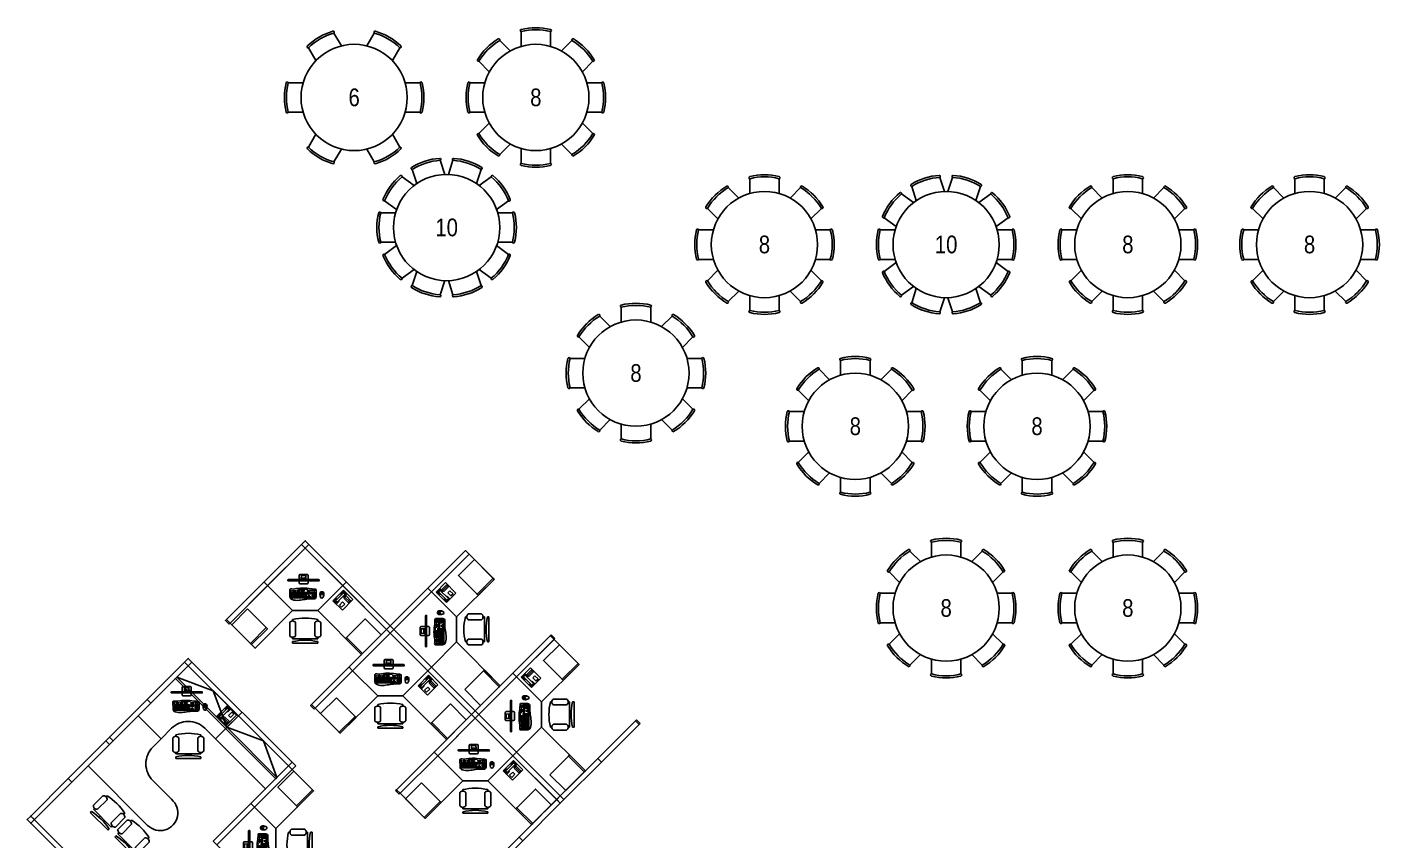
# Model space of a CAD drawing. Header units: inches. Extents: x -17 to 3016, y -11 to 1580.
# Drawn here: x 371 to 1287, y 1029 to 1580 of the extents above; entities that cross this region are included whole.
import ezdxf

# ---------------------------------------------------------------- set-up
doc = ezdxf.new("R2010")
doc.units = ezdxf.units.IN
doc.header["$MEASUREMENT"] = 0
for name, color, linetype, lineweight in [('A-FURN-3-WKSF', 200, 'Continuous', 25), ('A-FURN-P-PANELS', 1, 'Continuous', 25), ('A-FURN-P-PEDS', 5, 'Continuous', 25), ('A-FURN-P-SEAT', 4, 'Continuous', 25), ('A-FURN-P-STOR', 7, 'Continuous', 25), ('A-FURN-P-WKSF', 200, 'Continuous', 25), ('COMPUTER-P3', 30, 'Continuous', 25), ('Furniture', 200, 'Continuous', 25), ('TELEPHONE-ST12', 3, 'Continuous', 25)]:
    doc.layers.add(name, color=color, linetype=linetype, lineweight=lineweight)
doc.styles.add('ATTR', font='romans.shx', dxfattribs={"width": 0.8, "height": 2.52})
doc.styles.get("Standard").update_dxf_attribs({"font": 'ARIALN.TTF'})

# ---------------------------------------------------------------- blocks, each defined once
blk = doc.blocks.new('CHAIR 1')
at = {"linetype": 'Continuous'}
for p, q in [((-8.5, 0), (-8.5, -1)), ((-8.5, 0), (8.5, 0)), ((8.5, 0), (8.5, -1)), ((-10.5, -5), (-10.5, -14)), ((-8.5, -3), (-8.5, -4)), ((-8.5, -3), (8.5, -3)), ((-6.5, -14), (-6.5, -5)), ((-2, -3), (-2, -1.9355)), ((2, -1.9576), (2, -3)), ((6.5, -5), (6.5, -14)), ((8.5, -3), (8.5, -4)), ((10.5, -14), (10.5, -5)), ((-8.5, -15), (-8.5, -16)), ((8.5, -15), (8.5, -16))]:
    blk.add_line(p, q, dxfattribs=at)
for centre, radius, start, end in [((-8.5, -6.5), 2.5, 36.8699, 143.1301), ((0, 34.625), 36.625, 256.5803, 283.4197), ((8.5, -6.5), 2.5, 36.8699, 143.1301), ((-8.5, -12.5), 2.5, 216.8699, 323.1301), ((0, 19.625), 36.625, 256.5803, 283.4197), ((8.5, -12.5), 2.5, 216.8699, 323.1301)]:
    blk.add_arc(centre, radius, start, end, dxfattribs=at)
at = {"style": 'ATTR', "width": 0.8, "flags": 9}
blk.add_attdef('ESTCODE', (0, 0), '', height=0.0042, dxfattribs=at)
blk = doc.blocks.new('MONITOR')
at = {"color": 0}
for p, q in [((-269, -94), (-264, -89)), ((-264, -89), (264, -89)), ((-77, -17), (-77, -89)), ((-77, -109), (-77, -143)), ((-40, -70), (-36, -14)), ((-29, -14), (-29, -17)), ((-29, -14), (-29, -17)), ((-25, -60), (-25, -82)), ((-25, -60), (-24, -60)), ((-24, -60), (-24, -89)), ((-24, -63), (24, -63)), ((24, -60), (24, -89)), ((24, -60), (25, -60)), ((25, -60), (25, -82)), ((29, -14), (29, -17)), ((29, -14), (29, -17)), ((40, -70), (36, -14)), ((77, -17), (77, -89)), ((77, -109), (77, -143)), ((269, -94), (264, -89))]:
    blk.add_line(p, q, dxfattribs=at)
for points in [[(-60, 0), (60, 0)], [(-269, -109), (269, -109), (269, -94), (-269, -94), (-269, -109)], [(-60, -160), (60, -160)], [(-36, -14), (36, -14)], [(-29, -17), (29, -17)], [(-29, -17), (29, -17)]]:
    blk.add_lwpolyline(points, dxfattribs=at)
for points in [[(-40, -70, 0.263666), (-37, -80), (-34, -82), (-25, -82)], [(40, -70, -0.263666), (37, -80), (34, -82), (25, -82)]]:
    blk.add_lwpolyline(points, format="xyb", dxfattribs=at)
for centre, radius in [((-61, -4), 1.73), ((-46, -4), 1.73), ((-36, -102), 1.14), ((-32, -4), 1.73), ((-18, -4), 1.73), ((-3, -4), 1.73), ((11, -4), 1.73), ((25, -4), 1.73), ((36, -102), 1.14), ((39, -4), 1.73)]:
    blk.add_circle(centre, radius, dxfattribs=at)
for centre, start, end in [((-60, -17), 90, 180), ((60, -17), 0, 90), ((-60, -143), 180, 270), ((60, -143), 270, 0)]:
    blk.add_arc(centre, 17.2, start, end, dxfattribs=at)
blk = doc.blocks.new('KEYBOARD')
at = {"color": 0}
for points in [[(233, -76), (233, -26, 0.165941), (205, -17, -0.04592), (141, -12, 0.046884), (0, 0, 0.043941), (-135, -14, -0.081459), (-182, -12, 0.073722), (-206, -13, 0.278236), (-218, -23), (-217, -154, 0.414214), (-202, -168), (218, -167, 0.414214), (233, -152)], [(218, -167), (-202, -168, -0.198912), (-213, -164, 0.237087), (-181, -196, 0.110077), (-61, -209, 0.017919), (47, -193, -0.053396), (161, -185, 0.017301), (204, -185, 0.36209), (228, -163, -0.184401), (218, -167)]]:
    blk.add_lwpolyline(points, format="xyb", close=True, dxfattribs=at)
at = {"color": 0, "lineweight": 0}
for points in [[(-201, -38), (-189, -38)], [(-201, -38), (-201, -51)], [(-201, -51), (-189, -51)], [(-200, -70), (-188, -70)], [(-200, -70), (-200, -83)], [(-200, -83), (-188, -83)], [(-200, -87), (-188, -86)], [(-200, -87), (-200, -100)], [(-200, -100), (-188, -99)], [(-200, -104), (-188, -104)], [(-200, -104), (-200, -117)], [(-200, -117), (-188, -117)], [(-200, -122), (-173, -122)], [(-200, -122), (-200, -135)], [(-200, -135), (-173, -135)], [(-200, -139), (-173, -139)], [(-200, -139), (-200, -152)], [(-200, -152), (-173, -152)], [(-189, -38), (-189, -51)], [(-188, -70), (-188, -83)], [(-188, -86), (-188, -99)], [(-188, -104), (-188, -117)], [(-185, -70), (-185, -83)], [(-185, -70), (-173, -70)], [(-185, -83), (-173, -83)], [(-185, -86), (-185, -99)], [(-185, -86), (-173, -86)], [(-185, -99), (-173, -99)], [(-185, -104), (-173, -104)], [(-185, -104), (-185, -117)], [(-185, -117), (-173, -117)], [(-173, -70), (-173, -83)], [(-173, -86), (-173, -99)], [(-173, -104), (-173, -117)], [(-173, -122), (-173, -135)], [(-173, -139), (-173, -152)], [(-171, -38), (-171, -51)], [(-171, -38), (-159, -38)], [(-171, -51), (-159, -51)], [(-170, -70), (-170, -83)], [(-170, -70), (-158, -70)], [(-170, -83), (-158, -83)], [(-170, -86), (-170, -99)], [(-170, -86), (-158, -86)], [(-170, -99), (-158, -99)], [(-170, -104), (-158, -104)], [(-170, -104), (-170, -117)], [(-170, -117), (-158, -117)], [(-170, -122), (-170, -135)], [(-170, -122), (-158, -122)], [(-170, -135), (-158, -135)], [(-170, -139), (-158, -139)], [(-170, -139), (-170, -152)], [(-170, -152), (-158, -152)], [(-159, -38), (-159, -51)], [(-158, -70), (-158, -83)], [(-158, -86), (-158, -99)], [(-158, -104), (-158, -117)], [(-158, -122), (-158, -135)], [(-158, -139), (-158, -152)], [(-156, -38), (-156, -51)], [(-156, -38), (-144, -38)], [(-156, -51), (-144, -51)], [(-156, -70), (-144, -70)], [(-156, -70), (-156, -83)], [(-156, -83), (-144, -83)], [(-156, -86), (-144, -86)], [(-156, -86), (-156, -99)], [(-156, -99), (-144, -99)], [(-156, -104), (-144, -104)], [(-156, -104), (-156, -117)], [(-156, -117), (-144, -117)], [(-156, -122), (-144, -122)], [(-156, -122), (-156, -135)], [(-156, -135), (-144, -135)], [(-156, -139), (-156, -152)], [(-156, -139), (-129, -139)], [(-156, -152), (-129, -152)], [(-144, -38), (-144, -51)], [(-144, -70), (-144, -83)], [(-144, -86), (-144, -99)], [(-144, -104), (-144, -117)], [(-144, -122), (-144, -135)], [(-142, -38), (-130, -38)], [(-142, -38), (-142, -51)], [(-142, -51), (-130, -51)], [(-141, -70), (-141, -83)], [(-141, -70), (-129, -70)], [(-141, -83), (-129, -83)], [(-141, -86), (-141, -99)], [(-141, -86), (-129, -86)], [(-141, -99), (-129, -99)], [(-141, -104), (-129, -104)], [(-141, -104), (-141, -117)], [(-141, -117), (-129, -117)], [(-141, -122), (-129, -122)], [(-141, -122), (-141, -135)], [(-141, -135), (-129, -135)], [(-130, -38), (-130, -51)], [(-129, -70), (-129, -83)], [(-129, -86), (-129, -99)], [(-129, -104), (-129, -117)], [(-129, -122), (-129, -135)], [(-129, -139), (-129, -152)], [(-127, -38), (-127, -51)], [(-127, -38), (-115, -38)], [(-127, -51), (-115, -51)], [(-126, -70), (-126, -83)], [(-126, -70), (-114, -70)], [(-126, -83), (-114, -83)], [(-126, -86), (-126, -99)], [(-126, -86), (-114, -86)], [(-126, -99), (-114, -99)], [(-126, -104), (-114, -104)], [(-126, -104), (-126, -117)], [(-126, -117), (-114, -117)], [(-126, -122), (-126, -135)], [(-126, -122), (-114, -122)], [(-126, -135), (-114, -135)], [(-126, -139), (-11, -138)], [(-126, -139), (-126, -152)], [(-126, -152), (-11, -151)], [(-115, -38), (-115, -51)], [(-114, -70), (-114, -83)], [(-114, -86), (-114, -99)], [(-114, -104), (-114, -117)], [(-114, -122), (-114, -135)], [(-112, -70), (-100, -70)], [(-112, -70), (-112, -83)], [(-112, -83), (-100, -83)], [(-112, -86), (-100, -86)], [(-112, -86), (-112, -99)], [(-112, -99), (-100, -99)], [(-112, -104), (-100, -104)], [(-112, -104), (-112, -117)], [(-112, -117), (-100, -117)], [(-112, -122), (-100, -122)], [(-112, -122), (-112, -135)], [(-112, -135), (-100, -135)], [(-101, -38), (-101, -51)], [(-101, -38), (-89, -38)], [(-101, -51), (-89, -51)], [(-100, -70), (-100, -83)], [(-100, -86), (-100, -99)], [(-100, -104), (-100, -117)], [(-100, -122), (-100, -135)], [(-97, -70), (-97, -83)], [(-97, -70), (-85, -70)], [(-97, -83), (-85, -83)], [(-97, -86), (-97, -99)], [(-97, -86), (-85, -86)], [(-97, -99), (-85, -99)], [(-97, -104), (-85, -103)], [(-97, -104), (-97, -117)], [(-97, -117), (-85, -116)], [(-97, -122), (-85, -121)], [(-97, -122), (-96, -135)], [(-96, -135), (-84, -134)], [(-89, -38), (-89, -51)], [(-86, -38), (-86, -51)], [(-86, -38), (-74, -38)], [(-86, -51), (-74, -51)], [(-85, -70), (-85, -83)], [(-85, -86), (-85, -99)], [(-85, -103), (-85, -116)], [(-85, -121), (-84, -134)], [(-82, -70), (-70, -69)], [(-82, -70), (-82, -83)], [(-82, -83), (-70, -82)], [(-82, -86), (-82, -99)], [(-82, -86), (-70, -86)], [(-82, -99), (-70, -99)], [(-82, -103), (-70, -103)], [(-82, -103), (-81, -116)], [(-81, -116), (-69, -116)], [(-81, -121), (-81, -134)], [(-81, -121), (-69, -121)], [(-81, -134), (-69, -134)], [(-74, -38), (-74, -51)], [(-72, -38), (-60, -38)], [(-72, -38), (-72, -51)], [(-72, -51), (-60, -51)], [(-70, -69), (-70, -82)], [(-70, -86), (-70, -99)], [(-70, -103), (-69, -116)], [(-69, -121), (-69, -134)], [(-68, -69), (-56, -69)], [(-68, -69), (-67, -82)], [(-67, -82), (-55, -82)], [(-67, -86), (-55, -86)], [(-67, -86), (-67, -99)], [(-67, -99), (-55, -99)], [(-67, -103), (-55, -103)], [(-67, -103), (-67, -116)], [(-67, -116), (-55, -116)], [(-67, -121), (-55, -121)], [(-67, -121), (-67, -134)], [(-67, -134), (-55, -134)], [(-60, -38), (-60, -51)], [(-57, -38), (-57, -51)], [(-57, -38), (-45, -38)], [(-57, -51), (-45, -51)], [(-56, -69), (-55, -82)], [(-55, -86), (-55, -99)], [(-55, -103), (-55, -116)], [(-55, -121), (-55, -134)], [(-52, -69), (-52, -82)], [(-52, -69), (-40, -69)], [(-52, -82), (-40, -82)], [(-52, -86), (-52, -99)], [(-52, -86), (-40, -86)], [(-52, -99), (-40, -99)], [(-52, -103), (-40, -103)], [(-52, -103), (-52, -116)], [(-52, -116), (-40, -116)], [(-52, -121), (-40, -121)], [(-52, -121), (-52, -134)], [(-52, -134), (-40, -134)], [(-45, -38), (-45, -51)], [(-40, -69), (-40, -82)], [(-40, -86), (-40, -99)], [(-40, -103), (-40, -116)], [(-40, -121), (-40, -134)], [(-37, -69), (-37, -82)], [(-37, -69), (-25, -69)], [(-37, -82), (-25, -82)], [(-37, -86), (-37, -99)], [(-37, -86), (-25, -86)], [(-37, -99), (-25, -99)], [(-37, -103), (-25, -103)], [(-37, -103), (-37, -116)], [(-37, -116), (-25, -116)], [(-37, -121), (-37, -134)], [(-37, -121), (-25, -121)], [(-37, -134), (-25, -134)], [(-28, -19), (1, -18)], [(-28, -38), (-16, -37)], [(-28, -38), (-28, -51)], [(-28, -51), (-16, -50)], [(-26, -16), (1, -16)], [(-25, -69), (-25, -82)], [(-25, -86), (-25, -99)], [(-25, -103), (-25, -116)], [(-25, -121), (-25, -134)], [(-23, -69), (-11, -69)], [(-23, -69), (-23, -82)], [(-23, -82), (-11, -82)], [(-23, -86), (-11, -86)], [(-23, -86), (-23, -99)], [(-23, -99), (-11, -99)], [(-23, -103), (-11, -103)], [(-23, -103), (-23, -116)], [(-23, -116), (-11, -116)], [(-23, -121), (-11, -121)], [(-23, -121), (-23, -134)], [(-23, -134), (-11, -134)], [(-16, -37), (-16, -50)], [(-13, -37), (-13, -50)], [(-13, -37), (-1, -37)], [(-13, -50), (-1, -50)], [(-11, -69), (-11, -82)], [(-11, -86), (-11, -99)], [(-11, -103), (-11, -116)], [(-11, -121), (-11, -134)], [(-11, -138), (-11, -151)], [(-8, -69), (-8, -82)], [(-8, -69), (4, -69)], [(-8, -82), (4, -82)], [(-8, -86), (-8, -99)], [(-8, -86), (4, -86)], [(-8, -99), (4, -99)], [(-8, -103), (4, -103)], [(-8, -103), (-8, -116)], [(-8, -116), (4, -116)], [(-8, -121), (4, -121)], [(-8, -121), (-8, -134)], [(-8, -134), (4, -134)], [(-7, -138), (20, -138)], [(-7, -138), (-7, -151)], [(-7, -151), (20, -151)], [(-1, -37), (-1, -50)], [(1, -7), (1, -16)], [(1, -18), (1, -25)], [(2, -37), (14, -37)], [(2, -37), (2, -50)], [(2, -50), (14, -50)], [(4, -7), (5, -16)], [(4, -69), (4, -82)], [(4, -86), (4, -99)], [(4, -103), (4, -116)], [(4, -121), (4, -134)], [(5, -16), (30, -16)], [(5, -18), (5, -25)], [(5, -18), (30, -18)], [(7, -69), (7, -82)], [(7, -69), (19, -69)], [(7, -82), (19, -82)], [(7, -86), (7, -99)], [(7, -86), (19, -86)], [(7, -99), (19, -99)], [(7, -103), (19, -103)], [(7, -103), (8, -116)], [(8, -116), (20, -116)], [(8, -121), (8, -134)], [(8, -121), (20, -121)], [(8, -134), (20, -134)], [(14, -37), (14, -50)], [(17, -37), (17, -50)], [(17, -37), (29, -37)], [(17, -50), (29, -50)], [(19, -69), (19, -82)], [(19, -86), (19, -99)], [(19, -103), (20, -116)], [(20, -121), (20, -134)], [(20, -138), (20, -151)], [(23, -69), (35, -69)], [(23, -69), (23, -82)], [(23, -82), (35, -82)], [(23, -86), (35, -86)], [(23, -86), (23, -99)], [(23, -99), (35, -99)], [(23, -103), (35, -103)], [(23, -103), (23, -116)], [(23, -116), (35, -116)], [(23, -121), (65, -121)], [(23, -121), (23, -134)], [(23, -134), (65, -134)], [(23, -138), (35, -138)], [(23, -138), (23, -151)], [(23, -151), (35, -151)], [(29, -37), (29, -50)], [(35, -69), (35, -82)], [(35, -86), (35, -99)], [(35, -103), (35, -116)], [(35, -138), (35, -151)], [(38, -69), (38, -82)], [(38, -69), (65, -69)], [(38, -82), (65, -82)], [(38, -86), (38, -99)], [(38, -86), (50, -86)], [(38, -99), (50, -99)], [(38, -103), (65, -103)], [(38, -103), (38, -116)], [(38, -116), (65, -116)], [(38, -138), (65, -138)], [(38, -138), (38, -151)], [(38, -151), (65, -151)], [(50, -86), (50, -99)], [(53, -86), (53, -99)], [(53, -86), (65, -86)], [(53, -99), (65, -99)], [(65, -69), (65, -82)], [(65, -86), (65, -99)], [(65, -103), (65, -116)], [(65, -121), (65, -134)], [(65, -138), (65, -151)], [(82, -37), (82, -50)], [(82, -37), (94, -37)], [(82, -50), (94, -50)], [(83, -69), (83, -82)], [(83, -69), (95, -69)], [(83, -82), (95, -82)], [(83, -85), (83, -98)], [(83, -85), (95, -85)], [(83, -98), (95, -98)], [(89, -138), (101, -138)], [(89, -138), (89, -151)], [(89, -151), (101, -151)], [(94, -37), (94, -50)], [(95, -69), (95, -82)], [(95, -85), (95, -98)], [(97, -37), (97, -50)], [(97, -37), (109, -37)], [(97, -50), (109, -50)], [(98, -69), (98, -82)], [(98, -69), (110, -69)], [(98, -82), (110, -82)], [(98, -85), (98, -98)], [(98, -85), (110, -85)], [(98, -98), (110, -98)], [(101, -138), (101, -151)], [(104, -121), (104, -134)], [(104, -121), (116, -121)], [(104, -134), (116, -134)], [(104, -138), (116, -138)], [(104, -138), (104, -151)], [(104, -151), (116, -151)], [(109, -37), (109, -50)], [(110, -69), (110, -82)], [(110, -85), (110, -98)], [(111, -37), (123, -37)], [(111, -37), (111, -50)], [(111, -50), (123, -50)], [(112, -69), (124, -69)], [(112, -69), (112, -82)], [(112, -82), (124, -82)], [(112, -85), (124, -85)], [(112, -85), (112, -98)], [(112, -98), (124, -98)], [(116, -121), (116, -134)], [(116, -138), (116, -151)], [(119, -138), (131, -138)], [(119, -138), (119, -151)], [(119, -151), (131, -151)], [(123, -37), (123, -50)], [(124, -69), (124, -82)], [(124, -85), (124, -98)], [(126, -37), (126, -50)], [(126, -37), (138, -37)], [(126, -50), (138, -50)], [(127, -69), (127, -82)], [(127, -69), (139, -69)], [(127, -82), (139, -82)], [(127, -85), (128, -98)], [(127, -85), (139, -85)], [(128, -98), (140, -98)], [(131, -138), (131, -151)], [(138, -37), (138, -50)], [(139, -69), (139, -82)], [(139, -85), (140, -98)], [(156, -35), (156, -48)], [(156, -35), (168, -35)], [(156, -48), (168, -48)], [(157, -69), (157, -82)], [(157, -69), (169, -69)], [(157, -82), (169, -82)], [(157, -85), (157, -98)], [(157, -85), (169, -85)], [(157, -98), (169, -98)], [(157, -103), (169, -103)], [(157, -103), (157, -116)], [(157, -116), (169, -116)], [(157, -121), (157, -134)], [(157, -121), (169, -121)], [(157, -134), (169, -134)], [(157, -138), (169, -138)], [(157, -138), (157, -151)], [(157, -151), (169, -151)], [(168, -35), (168, -48)], [(169, -69), (169, -82)], [(169, -85), (169, -98)], [(169, -103), (169, -116)], [(169, -121), (169, -134)], [(169, -138), (169, -151)], [(172, -69), (184, -69)], [(172, -69), (172, -82)], [(172, -82), (184, -82)], [(172, -85), (184, -85)], [(172, -85), (172, -98)], [(172, -98), (184, -98)], [(172, -103), (184, -102)], [(172, -103), (172, -116)], [(172, -116), (184, -115)], [(172, -121), (184, -120)], [(172, -121), (172, -134)], [(172, -134), (184, -133)], [(172, -138), (184, -138)], [(172, -138), (172, -151)], [(172, -151), (184, -151)], [(176, -34), (176, -47)], [(176, -34), (188, -34)], [(176, -47), (188, -47)], [(184, -69), (184, -82)], [(184, -85), (184, -98)], [(184, -102), (184, -115)], [(184, -120), (184, -133)], [(184, -138), (184, -151)], [(187, -69), (199, -68)], [(187, -69), (187, -82)], [(187, -82), (199, -81)], [(187, -85), (187, -98)], [(187, -85), (199, -85)], [(187, -98), (199, -98)], [(187, -102), (199, -102)], [(187, -102), (187, -115)], [(187, -115), (199, -115)], [(187, -120), (199, -120)], [(187, -120), (187, -133)], [(187, -133), (199, -133)], [(187, -138), (199, -138)], [(187, -138), (187, -151)], [(187, -151), (199, -151)], [(188, -34), (188, -47)], [(197, -34), (197, -47)], [(197, -34), (209, -34)], [(197, -47), (209, -47)], [(199, -68), (199, -81)], [(199, -85), (199, -98)], [(199, -102), (199, -115)], [(199, -120), (199, -133)], [(199, -138), (199, -151)], [(202, -68), (202, -81)], [(202, -68), (214, -68)], [(202, -81), (214, -81)], [(202, -85), (202, -98)], [(202, -85), (214, -85)], [(202, -98), (214, -98)], [(202, -102), (214, -102)], [(202, -102), (202, -115)], [(202, -115), (214, -115)], [(202, -120), (202, -133)], [(202, -120), (214, -120)], [(202, -133), (214, -133)], [(202, -138), (214, -138)], [(202, -138), (202, -151)], [(202, -151), (214, -151)], [(209, -34), (209, -47)], [(214, -68), (214, -81)], [(214, -85), (214, -98)], [(214, -102), (214, -115)], [(214, -120), (214, -133)], [(214, -138), (214, -151)]]:
    blk.add_lwpolyline(points, dxfattribs=at)
for points in [[(1, -25, -0.037715), (-22, -24, -0.328345), (-28, -19)], [(-26, -16, -0.157731), (-22, -12, -0.08747), (1, -7, -0.08747)], [(4, -7, -0.086643), (27, -12, -0.237073), (30, -16)], [(30, -18, -0.11266), (29, -21, -0.188542), (24, -24, -0.031584), (5, -25, -0.031584)]]:
    blk.add_lwpolyline(points, format="xyb", dxfattribs=at)
for centre in [(-74, -18), (-64, -18), (-55, -18), (-46, -18), (-36, -18), (38, -18), (48, -18), (57, -18), (67, -18), (76, -18)]:
    blk.add_circle(centre, 3.55, dxfattribs=at)
blk = doc.blocks.new('COMPUTER 1')
for points in [[(18.95, -12.14, 0.241004), (17.92, -12.5, 0.217003), (17.85, -15.71, 0.752527), (19.72, -15.8, 0.115399), (20.17, -13.62, 0.099122), (19.95, -12.6, 0.240483), (18.95, -12.14)], [(18.54, -12.15, 0.055019), (18.34, -12.84, 0.050601), (18.3, -13.5, -0.084687), (18.26, -13.93, -0.175899), (17.79, -14.62, -0.569307), (17.58, -14.53, -0.064428), (17.58, -13.61, -0.081238), (17.92, -12.5, -0.150456), (18.54, -12.15)], [(19.3, -12.18, -0.141108), (19.38, -13.53, 0.211379), (19.46, -13.94, 0.412702), (18.26, -13.93, 0.176997), (18.37, -13.48, -0.141094), (18.57, -12.15, -0.080592), (18.95, -12.14, -0.075205), (19.3, -12.17)], [(18.76, -13.1), (18.8, -12.56, -0.837339), (18.99, -12.6), (18.96, -13.23, -1), (18.76, -13.22)], [(19.36, -12.19, -0.071754), (19.5, -13.05, -0.043169), (19.47, -13.62, 0.269309), (19.91, -14.74, 0.36617), (20.08, -14.69, 0.160325), (19.95, -12.6, 0.150096), (19.37, -12.19)]]:
    blk.add_lwpolyline(points, format="xyb", close=True)
at = {"xscale": 0.03937, "yscale": 0.03937, "zscale": 0.03937}
for name, p in [('MONITOR', (6.42, -0.45)), ('KEYBOARD', (5.72, -9.75))]:
    blk.add_blockref(name, p, dxfattribs=at)
blk = doc.blocks.new('PHONE')
for p, q in [((-4.5, 0), (4.5, 0)), ((-4.5, -10), (-4.5, 0)), ((4.5, 0), (4.5, -10)), ((-1, -0.5), (-4, -0.5)), ((-4, -0.5), (-4, -3)), ((-4, -3), (-3.25, -3)), ((-3.75, -0.5), (-3.75, -2.75)), ((-3.75, -2.75), (-3.25, -2.75)), ((-3.75, -9.5), (-3.75, -7.25)), ((-3.75, -7.25), (-3.25, -7.25)), ((-3.25, -1), (-1.75, -1)), ((-3.25, -1), (-3.25, -9)), ((-3.25, -9), (-1.75, -9)), ((-1.75, -9), (-1.75, -1)), ((-1.75, -2.75), (-1.25, -2.75)), ((-1.75, -3), (-1, -3)), ((-1.75, -7.25), (-1.25, -7.25)), ((-1.25, -2.75), (-1.25, -0.5)), ((-1.25, -7.25), (-1.25, -9.5)), ((-1, -3), (-1, -0.5)), ((-0.5, -1.5), (-0.5, -3.5)), ((4, -1.5), (-0.5, -1.5)), ((-0.5, -2.5), (4, -2.5)), ((-0.5, -3.5), (4, -3.5)), ((0.75, -6), (0.75, -9)), ((2.75, -6), (0.75, -6)), ((0.75, -9), (2.75, -9)), ((2.75, -9), (2.75, -6)), ((4, -3.5), (4, -1.5)), ((4.5, -10), (-4.5, -10)), ((-1.25, -9.5), (-3.75, -9.5))]:
    blk.add_line(p, q)
at = {"style": 'ATTR', "width": 0.8, "flags": 9}
blk.add_attdef('ESTCODE', (0, 0), '', height=0.0000256, dxfattribs=at)
blk = doc.blocks.new('FILE 1')
at = {"layer": 'A-FURN-P-PEDS'}
blk.add_lwpolyline([(-13.35, 13.35), (-24.13, 2.56), (-11.49, -10.08), (-0.71, 0.71)], close=True, dxfattribs=at)
at = {"layer": 'A-FURN-P-PEDS', "linetype": 'Continuous'}
blk.add_lwpolyline([(-0.71, 0.71), (-11.49, -10.08), (-10.78, -10.78), (0, 0)], close=True, dxfattribs=at)
blk = doc.blocks.new('DESK 1')
at = {"layer": 'Furniture'}
blk.add_lwpolyline([(36, -24), (36, 0), (0, 0), (0, -36), (24, -36), (36, -24)], dxfattribs=at)
for points in [[(36, 0), (36, -24), (72, -24), (72, 0)], [(24, -78), (24, -36), (0, -36), (0, -78)]]:
    blk.add_lwpolyline(points, close=True, dxfattribs=at)
blk = doc.blocks.new('*U36')
at = {"linetype": 'Continuous'}
for p, q in [((3.71, 10), (-6.35, 10)), ((-6.35, -10), (3.71, -10))]:
    blk.add_line(p, q, dxfattribs=at)
for centre, radius, start, end in [((4.35, 9.86), 0.652, 95.31191, 168.05001), ((-36.33, 0), 41.27, 345.97798, 14.02201), ((4.4, 9.77), 0.753, 17.80051, 98.66201), ((-34.92, 0), 41.27, 345.97798, 14.02201), ((4.35, -9.87), 0.652, 191.95001, 264.68811), ((4.4, -9.77), 0.753, 261.33801, 342.19954)]:
    blk.add_arc(centre, radius, start, end, dxfattribs=at)
blk = doc.blocks.new('*U37')
at = {"color": 0, "linetype": 'ByBlock', "lineweight": -2, "transparency": 16777216}
for p, rotation in [((0, 40.93), 89.99999999999997), ((-28.94, 28.94), 135), ((28.94, 28.94), 44.99999999999999), ((-40.93, 0), 180), ((-28.94, -28.94), 224.9999999999999), ((28.94, -28.94), 314.9999999999999), ((0, -40.93), 270)]:
    blk.add_blockref('*U36', p, dxfattribs=dict(at, rotation=rotation))
blk.add_blockref('*U36', (40.93, 0), dxfattribs=at)
blk = doc.blocks.new('TABLE-8 CHAIRS')
at = {"linetype": 'Continuous'}
blk.add_circle((0, 0), 36, dxfattribs=at)
blk.add_blockref('*U37', (0, 0))
at = {"insert": (0, 0), "char_height": 12, "width": 4.8, "attachment_point": 5}
blk.add_mtext('8', dxfattribs=at)
blk = doc.blocks.new('*U39')
at = {"linetype": 'Continuous'}
for p, q in [((3.71, 10), (-6.35, 10)), ((-6.35, -10), (3.71, -10))]:
    blk.add_line(p, q, dxfattribs=at)
for centre, radius, start, end in [((4.35, 9.86), 0.652, 95.31191, 168.05001), ((-36.33, 0), 41.27, 345.97798, 14.02201), ((4.4, 9.77), 0.753, 17.80051, 98.66201), ((-34.92, 0), 41.27, 345.97798, 14.02201), ((4.35, -9.87), 0.652, 191.95001, 264.68811), ((4.4, -9.77), 0.753, 261.33801, 342.19954)]:
    blk.add_arc(centre, radius, start, end, dxfattribs=at)
blk = doc.blocks.new('*U40')
at = {"color": 0, "linetype": 'ByBlock', "lineweight": -2, "transparency": 16777216}
for p, rotation in [((-12.65, 38.93), 108), ((12.65, 38.93), 71.99999999999996), ((-33.12, 24.06), 143.9999999999999), ((33.12, 24.06), 35.99999999999997), ((-40.93, 0), 180), ((-33.12, -24.06), 215.9999999999999), ((33.12, -24.06), 323.9999999999999), ((-12.65, -38.93), 251.9999999999999), ((12.65, -38.93), 287.9999999999999)]:
    blk.add_blockref('*U39', p, dxfattribs=dict(at, rotation=rotation))
blk.add_blockref('*U39', (40.93, 0), dxfattribs=at)
blk = doc.blocks.new('TABLE-10 CHAIRS')
at = {"linetype": 'Continuous'}
blk.add_circle((0, 0), 36, dxfattribs=at)
blk.add_blockref('*U40', (0, 0))
at = {"insert": (0, 0), "char_height": 12, "width": 4.8, "attachment_point": 5}
blk.add_mtext('10', dxfattribs=at)
blk = doc.blocks.new('*U31')
at = {"linetype": 'Continuous'}
for p, q in [((3.71, 10), (-6.35, 10)), ((-6.35, -10), (3.71, -10))]:
    blk.add_line(p, q, dxfattribs=at)
for centre, radius, start, end in [((4.35, 9.86), 0.652, 95.31191, 168.05001), ((-36.33, 0), 41.27, 345.97798, 14.02201), ((4.4, 9.77), 0.753, 17.80051, 98.66201), ((-34.92, 0), 41.27, 345.97798, 14.02201), ((4.35, -9.87), 0.652, 191.95001, 264.68811), ((4.4, -9.77), 0.753, 261.33801, 342.19954)]:
    blk.add_arc(centre, radius, start, end, dxfattribs=at)
blk = doc.blocks.new('*U30')
at = {"color": 0, "linetype": 'ByBlock', "lineweight": -2, "transparency": 16777216}
for p, rotation in [((-20.47, 35.45), 119.9999999999999), ((20.47, 35.45), 59.99999999999997), ((-40.93, 0), 180), ((-20.47, -35.45), 239.9999999999999), ((20.47, -35.45), 299.9999999999999)]:
    blk.add_blockref('*U31', p, dxfattribs=dict(at, rotation=rotation))
blk.add_blockref('*U31', (40.93, 0), dxfattribs=at)
blk = doc.blocks.new('TABLE-6 CHAIRS')
at = {"linetype": 'Continuous'}
blk.add_circle((0, 0), 36, dxfattribs=at)
blk.add_blockref('*U30', (0, 0))
at = {"insert": (0, 0), "char_height": 12, "width": 4.8, "attachment_point": 5}
blk.add_mtext('6', dxfattribs=at)

msp = doc.modelspace()

# ---------------------------------------------------------------- linework, layer by layer
at = {"layer": 'A-FURN-P-PANELS'}
for p, q in [((559.12, 1226.99), (508.2, 1176.08)), ((616.75, 1169.36), (565.83, 1118.45)), ((482.38, 1149.75, 0), (428.99, 1096.37, 0)), ((550.26, 1081.87, 0), (482.38, 1149.75, 0)), ((676.85, 1114.2), (648.92, 1086.27))]:
    msp.add_line(p, q, dxfattribs=at)
for points in [[(508.2, 1176.08), (505.73, 1178.55), (556.64, 1229.46)], [(556.64, 1229.46), (732, 1054.1)], [(734.48, 1056.58), (561.59, 1229.46), (559.12, 1226.99)], [(531.19, 1204.01), (533.66, 1201.53)], [(587.05, 1204.01), (584.57, 1201.53)], [(642.2, 1199.76), (616.75, 1174.31)], [(619.22, 1171.83), (644.68, 1197.29)], [(614.27, 1171.83), (616.75, 1174.31)], [(565.83, 1118.45), (563.36, 1120.92), (614.27, 1171.83)], [(619.22, 1171.83), (616.75, 1169.36)], [(725.91, 1168.21), (699.83, 1142.14), (702.31, 1139.66), (728.38, 1165.73)], [(725.29, 1167.59), (727.76, 1165.12)], [(728.38, 1165.73), (725.91, 1168.21)], [(588.82, 1146.38), (591.29, 1143.9)], [(644.68, 1146.38), (642.2, 1143.9)], [(699.83, 1142.14), (674.38, 1116.68)], [(676.85, 1114.2), (702.31, 1139.66)], [(646.44, 1088.75), (674.38, 1116.68)], [(783.53, 1110.58), (757.46, 1084.51), (759.93, 1082.03), (786.01, 1108.11)], [(782.92, 1109.96), (785.39, 1107.49)], [(786.01, 1108.11), (783.53, 1110.58)], [(702.31, 1088.75), (699.83, 1086.27)], [(757.46, 1084.51), (732, 1059.05)], [(734.48, 1056.58), (759.93, 1082.03)], [(704.07, 1031.12), (732, 1059.05)], [(732, 1054.1), (706.55, 1028.64)]]:
    msp.add_lwpolyline(points, dxfattribs=at)
for points in [[(561.59, 1229.46), (559.12, 1231.94), (556.64, 1229.46), (559.12, 1226.99)], [(670.13, 1222.75), (667.66, 1225.22), (642.2, 1199.76), (644.68, 1197.29)], [(507.59, 1175.46), (505.11, 1177.93), (505.73, 1178.55), (508.2, 1176.08)], [(619.22, 1171.83), (616.75, 1174.31), (614.27, 1171.83), (616.75, 1169.36)], [(565.22, 1117.83), (562.74, 1120.3), (563.36, 1120.92), (565.83, 1118.45)], [(676.85, 1114.2), (674.38, 1116.68), (671.9, 1114.2), (674.38, 1111.73)], [(623.46, 1060.82), (620.99, 1063.29), (646.44, 1088.75), (648.92, 1086.27)], [(622.84, 1060.2), (620.37, 1062.67), (620.99, 1063.29), (623.46, 1060.82)], [(734.48, 1056.58), (732, 1059.05), (729.53, 1056.58), (732, 1054.1)], [(681.09, 1003.19), (678.62, 1005.66), (704.07, 1031.12), (706.55, 1028.64)]]:
    msp.add_lwpolyline(points, close=True, dxfattribs=at)
at = {"layer": 'A-FURN-P-PANELS', "elevation": 0}
for points in [[(428.99, 1096.37), (426.52, 1098.84), (477.43, 1149.75)], [(477.43, 1149.75), (550.26, 1076.92)], [(451.98, 1124.3), (454.45, 1121.82)], [(516.32, 1115.81), (513.85, 1113.34)], [(398.59, 1070.91), (424.04, 1096.37), (426.52, 1093.89), (401.06, 1068.43)], [(550.26, 1081.87), (522.33, 1053.94), (524.81, 1051.46), (550.26, 1076.92)], [(418.03, 1000.55), (373.13, 1045.45), (398.59, 1070.91), (401.06, 1068.43), (375.61, 1042.98)], [(522.33, 1053.94), (496.88, 1028.48), (672.24, 853.12)], [(499.35, 1026.01), (524.81, 1051.46)], [(375.61, 1042.98), (373.13, 1040.5), (415.56, 998.08)]]:
    msp.add_lwpolyline(points, dxfattribs=at)
for points in [[(482.38, 1149.75), (479.91, 1152.23), (477.43, 1149.75), (479.91, 1147.28)], [(428.99, 1096.37), (426.52, 1098.84), (424.04, 1096.37), (426.52, 1093.89)], [(552.74, 1079.39), (550.26, 1081.87), (547.79, 1079.39), (550.26, 1076.92)], [(375.61, 1042.98), (373.13, 1045.45), (370.66, 1042.98), (373.13, 1040.5)]]:
    msp.add_lwpolyline(points, close=True, dxfattribs=at)
at = {"layer": 'A-FURN-P-STOR', "elevation": 0}
for points in [[(513.85, 1113.34), (479.91, 1147.28), (472.13, 1139.5)], [(506.07, 1105.56), (472.13, 1139.5), (471.24, 1138.61), (505.18, 1104.67)], [(506.07, 1105.56), (496.88, 1130.31), (472.13, 1139.5)], [(540.01, 1071.62), (547.79, 1079.39), (513.85, 1113.34), (506.07, 1105.56)], [(540.01, 1071.62), (530.82, 1096.37), (506.07, 1105.56)]]:
    msp.add_lwpolyline(points, dxfattribs=at)
msp.add_lwpolyline([(539.13, 1070.73), (540.01, 1071.62), (506.07, 1105.56), (505.18, 1104.67)], close=True, dxfattribs=at)
at = {"layer": 'A-FURN-P-WKSF', "elevation": 0}
for points in [[(479.91, 1147.28), (445.96, 1113.34), (461.52, 1097.78), (468.59, 1104.85, -0.414214), (491.22, 1104.85)], [(445.96, 1113.34), (412.02, 1079.39), (452.33, 1039.09, 1.041756), (468.6, 1056.75), (455.86, 1069.49, -0.414214), (455.86, 1092.12), (461.52, 1097.78)]]:
    msp.add_lwpolyline(points, format="xyb", dxfattribs=at)
for points in [[(479.91, 1147.28), (547.79, 1079.39), (532.23, 1063.84), (491.22, 1104.85)], [(498.29, 1097.78), (513.85, 1113.34)], [(498.29, 1097.78), (513.85, 1113.34)]]:
    msp.add_lwpolyline(points, dxfattribs=at)

# ---------------------------------------------------------------- block references
msp.add_blockref('FILE 1', (744.73, 1148.15))
at = {"layer": 'A-FURN-3-WKSF'}
for name, p in [('TABLE-6 CHAIRS', (592.29, 1532.21, 0)), ('TABLE-8 CHAIRS', (715.41, 1532.21, 0)), ('TABLE-10 CHAIRS', (654.97, 1444.09)), ('TABLE-10 CHAIRS', (993.44, 1432.56, 0)), ('TABLE-8 CHAIRS', (1116.57, 1432.56, 0)), ('TABLE-8 CHAIRS', (1239.7, 1432.56, 0)), ('TABLE-8 CHAIRS', (783.25, 1345.49, 0)), ('TABLE-8 CHAIRS', (931.88, 1309.43, 0)), ('TABLE-8 CHAIRS', (1055.01, 1309.43, 0)), ('TABLE-8 CHAIRS', (993.44, 1186.3, 0)), ('TABLE-8 CHAIRS', (1116.57, 1186.3, 0))]:
    msp.add_blockref(name, p, dxfattribs=at)
at = {"layer": 'A-FURN-3-WKSF', "xscale": -1}
msp.add_blockref('TABLE-8 CHAIRS', (870.32, 1432.56, 0), dxfattribs=at)
at = {"layer": 'A-FURN-P-SEAT', "xscale": -1}
for p, rotation in [((559.12, 1162.56), 180), ((616.75, 1104.93), 180), ((479.91, 1084.46, 0), 180), ((674.38, 1047.3), 180), ((419.54, 1041.87, 0), 134.9999999999967), ((436.07, 1025.34, 0), 134.9999999999967)]:
    msp.add_blockref('CHAIR 1', p, dxfattribs=dict(at, rotation=rotation))
at = {"layer": 'A-FURN-P-SEAT', "rotation": 270}
for p in [(683.65, 1171.83), (741.28, 1114.2), (563.78, 1026.01, 0)]:
    msp.add_blockref('CHAIR 1', p, dxfattribs=at)
at = {"layer": 'A-FURN-P-WKSF', "xscale": -1, "rotation": 44.99999999999969}
for p in [(559.12, 1226.99), (616.75, 1169.36), (674.38, 1111.73)]:
    msp.add_blockref('DESK 1', p, dxfattribs=at)
at = {"layer": 'A-FURN-P-WKSF'}
for name, p, rotation in [('DESK 1', (619.22, 1171.83), 45.00000000000005), ('FILE 1', (597.3, 1154.86), 269.9999999999554), ('DESK 1', (676.85, 1114.2), 45.00000000000005), ('FILE 1', (680.56, 1144.43), 90), ('FILE 1', (654.93, 1097.23), 269.9999999998522), ('FILE 1', (738.19, 1086.8), 90.00000000011275), ('DESK 1', (496.88, 1028.48, 0), 45.00000000000005), ('FILE 1', (712.56, 1039.6), 269.9999999998799)]:
    msp.add_blockref(name, p, dxfattribs=dict(at, rotation=rotation))
for p in [(687.1, 1205.77), (533.48, 1172.36), (593.59, 1112.26), (564.76, 1062.42, 0), (651.22, 1054.63)]:
    msp.add_blockref('FILE 1', p, dxfattribs=at)
at = {"layer": 'COMPUTER-P3'}
for p in [(551.62, 1209.56), (609.25, 1151.93), (472.41, 1133.54, 0), (666.88, 1094.3)]:
    msp.add_blockref('COMPUTER 1', p, dxfattribs=at)
at = {"layer": 'COMPUTER-P3', "rotation": 89.99999999999993}
for p in [(636.65, 1164.33), (694.28, 1106.7), (516.78, 1018.51, 0)]:
    msp.add_blockref('COMPUTER 1', p, dxfattribs=at)
at = {"layer": 'TELEPHONE-ST12'}
for p, rotation in [((651, 1200.36, 0), 45), ((588.22, 1195.2), 314.9999999999943), ((708.63, 1142.74, 0), 45), ((645.85, 1137.57), 314.9999999999943), ((703.48, 1079.94), 314.9999999999943)]:
    msp.add_blockref('PHONE', p, dxfattribs=dict(at, rotation=rotation))
at = {"layer": 'TELEPHONE-ST12', "xscale": -1, "rotation": 134.9999999999967}
msp.add_blockref('PHONE', (502.43, 1109.91, 0), dxfattribs=at)

doc.saveas('drawing.dxf')
